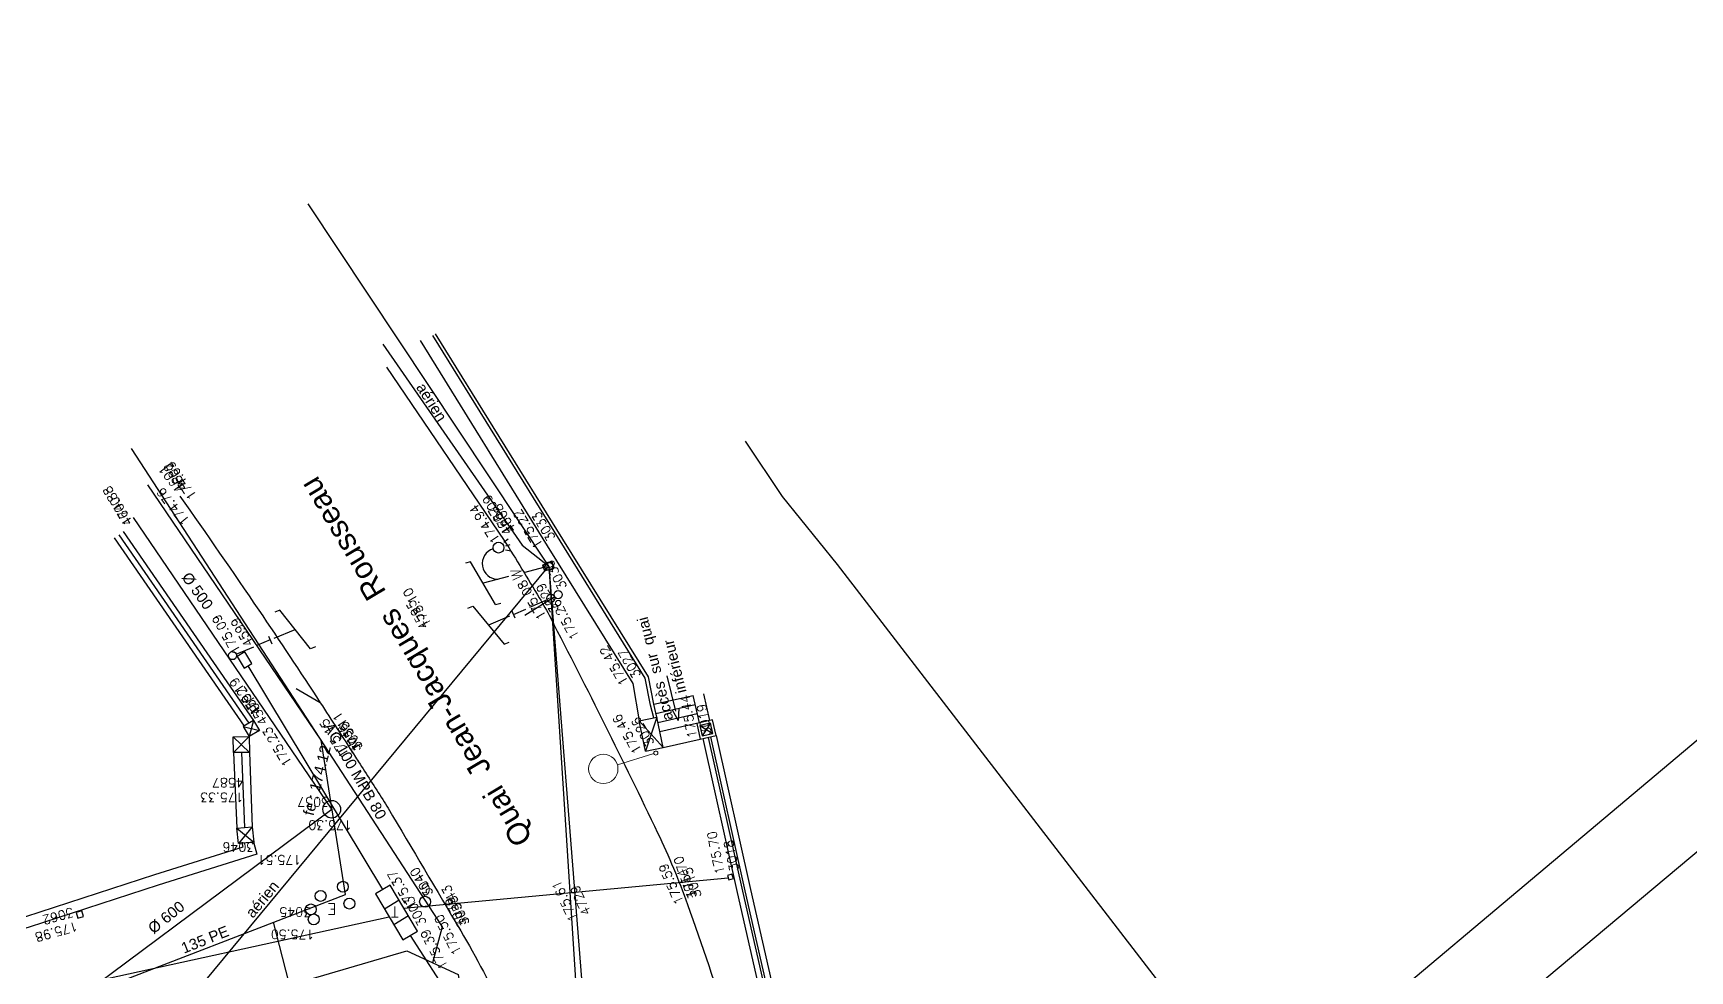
# Model space of a CAD drawing. Extents: x -594 to 29166, y -5797 to 14313.
# Drawn here: x 19229 to 25331, y 9851 to 13306 of the extents above; entities that cross this region are included whole.
import ezdxf
from ezdxf.enums import TextEntityAlignment as Align
from ezdxf.lldxf.tags import DXFTag

# ---------------------------------------------------------------- set-up
doc = ezdxf.new("R2010")
doc.units = 0
doc.layers.get('0').update_dxf_attribs({"color": 252})
for name, color, linetype in [('AEP_SSL', 252, 'Continuous'), ('CAB_SSL', 252, 'Continuous'), ('DWG_280-140115-P - Général', 252, 'Continuous'), ('EDF_SSL', 252, 'Texte-Electricite'), ('Fond topo - AFF', 252, 'Continuous'), ('Fond topo - BAT_ANN', 252, 'Continuous'), ('Fond topo - BAT_TXT', 252, 'Continuous'), ('Fond topo - CLO_LEG', 252, 'Continuous'), ('Fond topo - CLO_MUR', 252, 'Continuous'), ('Fond topo - EAU', 252, 'Continuous'), ('Fond topo - EAU_TXT', 252, 'Continuous'), ('Fond topo - EDF', 252, 'Continuous'), ('Fond topo - GAZ', 252, 'Continuous'), ('Fond topo - GAZ_TXT', 252, 'Continuous'), ('Fond topo - PTT', 252, 'Continuous'), ('Fond topo - PTT_TXT', 252, 'Continuous'), ('Fond topo - SOL', 252, 'Continuous'), ('Fond topo - VOI_NOM', 252, 'Continuous'), ('Fond topo - Z_500', 252, 'Continuous'), ('GAZ_SSL', 252, 'Texte-GAZ'), ('prlm-VRD', 252, 'Continuous'), ('SA - AEP-réso', 252, 'Continuous'), ('TELECOM_SSL', 252, 'Texte-Telecom'), ('UNITAIRE SSL', 252, 'UNITAIRE')]:
    doc.layers.add(name, color=color, linetype=linetype)
for name, color, linetype, plot in [('Fond topo - N', 252, 'Continuous', False), ('Fond topo - NCACHE', 252, 'Continuous', False), ('Fond topo - ZCACHE', 252, 'Continuous', False)]:
    doc.layers.add(name, color=color, linetype=linetype, plot=plot)
for name, color, linetype, lineweight in [('Fond topo - P', 252, 'Continuous', 50), ('Fond topo - SIG', 252, 'Continuous', 20), ('Fond topo - VOI', 252, 'Continuous', 25)]:
    doc.layers.add(name, color=color, linetype=linetype, lineweight=lineweight)
doc.styles.add('2000_ARIAL', font='arial.ttf', dxfattribs={"height": 0.4})
doc.styles.add('Lignes', font='arial.ttf', dxfattribs={"height": 0.35})
doc.styles.add('LignesA', font='arial.ttf', dxfattribs={"height": 0.35})
doc.styles.add('SIMPLEX', font='simplex_.ttf', dxfattribs={"height": 1.25})
doc.styles.add('TP-C_Autocad_Standard', font='simplex_.ttf', dxfattribs={"height": 1})
doc.styles.add('Tronçons', font='arial.ttf', dxfattribs={"height": 0.25})
tags = doc.linetypes.add('L16', pattern=[0.375, 0.3, -0.075]).pattern_tags.tags
tags[6:7] = [DXFTag(74, 4), DXFTag(75, 0), DXFTag(340, '0'), DXFTag(46, 0.0), DXFTag(50, 0.0), DXFTag(44, 0.0), DXFTag(45, 0.0)]
tags[4:5] = [DXFTag(74, 4), DXFTag(75, 0), DXFTag(340, '0'), DXFTag(46, 0.0), DXFTag(50, 0.0), DXFTag(44, 0.0), DXFTag(45, 0.0)]
tags = doc.linetypes.add('Texte-BT', pattern='A,5,-0.25,["BT",Lignes,S=1,R=0,X=0,Y=-0.18],-1.25', length=6.5).pattern_tags.tags
tags[15:16] = [DXFTag(74, 4), DXFTag(75, 0), DXFTag(340, '0'), DXFTag(46, 0.0), DXFTag(50, 0.0), DXFTag(44, 0.0), DXFTag(45, 0.0)]
tags[4:5] = [DXFTag(74, 4), DXFTag(75, 0), DXFTag(340, '0'), DXFTag(46, 0.0), DXFTag(50, 0.0), DXFTag(44, 0.0), DXFTag(45, 0.0)]
tags = doc.linetypes.add('Texte-Electricite', pattern='A,5,-0.25,["ELEC",Lignes,S=1,R=0,X=0,Y=-0.18],-1.25', length=6.5).pattern_tags.tags
tags[15:16] = [DXFTag(74, 4), DXFTag(75, 0), DXFTag(340, '0'), DXFTag(46, 0.0), DXFTag(50, 0.0), DXFTag(44, 0.0), DXFTag(45, 0.0)]
tags[4:5] = [DXFTag(74, 4), DXFTag(75, 0), DXFTag(340, '0'), DXFTag(46, 0.0), DXFTag(50, 0.0), DXFTag(44, 0.0), DXFTag(45, 0.0)]
tags = doc.linetypes.add('Texte-GAZ', pattern='A,5,-0.25,["GAZ",Lignes,S=1,R=0,X=0,Y=-0.18],-1.25', length=6.5).pattern_tags.tags
tags[15:16] = [DXFTag(74, 4), DXFTag(75, 0), DXFTag(340, '0'), DXFTag(46, 0.0), DXFTag(50, 0.0), DXFTag(44, 0.0), DXFTag(45, 0.0)]
tags[4:5] = [DXFTag(74, 4), DXFTag(75, 0), DXFTag(340, '0'), DXFTag(46, 0.0), DXFTag(50, 0.0), DXFTag(44, 0.0), DXFTag(45, 0.0)]
tags = doc.linetypes.add('Texte-Telecom', pattern='A,5,-0.25,["TEL",Lignes,S=1,R=0,X=0,Y=-0.18],-1.25', length=6.5).pattern_tags.tags
tags[15:16] = [DXFTag(74, 4), DXFTag(75, 0), DXFTag(340, '0'), DXFTag(46, 0.0), DXFTag(50, 0.0), DXFTag(44, 0.0), DXFTag(45, 0.0)]
tags[4:5] = [DXFTag(74, 4), DXFTag(75, 0), DXFTag(340, '0'), DXFTag(46, 0.0), DXFTag(50, 0.0), DXFTag(44, 0.0), DXFTag(45, 0.0)]
tags = doc.linetypes.add('Texte-TelecomA', pattern='A,5,-0.25,["TEL",LignesA,S=1,R=0,X=0,Y=-0.18],-1.25', length=6.5).pattern_tags.tags
tags[15:16] = [DXFTag(74, 4), DXFTag(75, 0), DXFTag(340, '0'), DXFTag(46, 0.0), DXFTag(50, 0.0), DXFTag(44, 0.0), DXFTag(45, 0.0)]
tags[4:5] = [DXFTag(74, 4), DXFTag(75, 0), DXFTag(340, '0'), DXFTag(46, 0.0), DXFTag(50, 0.0), DXFTag(44, 0.0), DXFTag(45, 0.0)]
tags = doc.linetypes.add('UNITAIRE', pattern='A,0.25,-0.2,0,-0.2,0.25,-0.3,["UNI",TP-C_Autocad_Standard,S=0.15,R=0,X=-0.1,Y=-0.05],-0.45', length=1.65).pattern_tags.tags
tags[23:24] = [DXFTag(74, 4), DXFTag(75, 0), DXFTag(340, '0'), DXFTag(46, 0.0), DXFTag(50, 0.0), DXFTag(44, 0.0), DXFTag(45, 0.0)]
tags[12:13] = [DXFTag(74, 4), DXFTag(75, 0), DXFTag(340, '0'), DXFTag(46, 0.0), DXFTag(50, 0.0), DXFTag(44, 0.0), DXFTag(45, 0.0)]
tags[10:11] = [DXFTag(74, 4), DXFTag(75, 0), DXFTag(340, '0'), DXFTag(46, 0.0), DXFTag(50, 0.0), DXFTag(44, 0.0), DXFTag(45, 0.0)]
tags[8:9] = [DXFTag(74, 4), DXFTag(75, 0), DXFTag(340, '0'), DXFTag(46, 0.0), DXFTag(50, 0.0), DXFTag(44, 0.0), DXFTag(45, 0.0)]
tags[6:7] = [DXFTag(74, 4), DXFTag(75, 0), DXFTag(340, '0'), DXFTag(46, 0.0), DXFTag(50, 0.0), DXFTag(44, 0.0), DXFTag(45, 0.0)]
tags[4:5] = [DXFTag(74, 4), DXFTag(75, 0), DXFTag(340, '0'), DXFTag(46, 0.0), DXFTag(50, 0.0), DXFTag(44, 0.0), DXFTag(45, 0.0)]

# ---------------------------------------------------------------- blocks, each defined once
blk = doc.blocks.new('A 90.AFF03')
at = {"ltscale": 2, "flags": 128}
blk.add_lwpolyline([(-0.5, -0.5), (0.5, -0.5), (0.5, 0.5), (-0.5, 0.5)], close=True, dxfattribs=at)
blk = doc.blocks.new('A 90.AFF05')
at = {"ltscale": 2}
for radius in [0.5, 0.01]:
    blk.add_circle((0, 0), radius, dxfattribs=at)
blk = doc.blocks.new('A 90.ESC01')
at = {"ltscale": 2}
for p, q in [((1.338104, 0), (0, 0)), ((1.257547, 0.126415), (1.7, 0)), ((1.257547, -0.126415), (1.7, 0))]:
    blk.add_line(p, q, dxfattribs=at)
blk = doc.blocks.new('A 90.EAU03')
at = {"ltscale": 2}
blk.add_circle((0, 0), 0.2, dxfattribs=at)
blk = doc.blocks.new('A 90.EAU99')
at = {"style": 'SIMPLEX'}
blk.add_text('E', height=0.4, dxfattribs=at).set_placement((0, 0), align=Align.MIDDLE_CENTER)
blk = doc.blocks.new('A 90.EDF11')
at = {"ltscale": 2}
for p, q in [((-0.5, 0.5), (-0.426635, 0.255449)), ((0.426635, 0.255449), (0.5, 0.5))]:
    blk.add_line(p, q, dxfattribs=at)
at = {"ltscale": 2, "flags": 128}
blk.add_lwpolyline([(-0.5, -0.5), (0.5, -0.5), (0.5, 0.5), (-0.5, 0.5)], close=True, dxfattribs=at)
for points in [[(-0.426635, -0.255449), (-0.5, -0.5)], [(0.5, -0.5), (0.426635, -0.255449)]]:
    blk.add_lwpolyline(points, dxfattribs=at)
blk = doc.blocks.new('A 90.EDF02')
at = {"ltscale": 2}
for p, q in [((-0.875, 2.25), (0.875, 2.75)), ((0, 1.535431), (0, 2.5)), ((0.875, 2.75), (0.875, 2.95)), ((-0.875, 2.25), (-0.875, 2.05)), ((0.978086, 1.392164), (0.895804, 1.204402)), ((1.125, 1.349688), (1.125, 1.178214)), ((1.271914, 1.392164), (1.354196, 1.204402)), ((0, 0.15), (0, 0.958637))]:
    blk.add_line(p, q, dxfattribs=at)
for centre, radius in [((1.125, 1.625), 0.2), ((0, 0), 0.15)]:
    blk.add_circle(centre, radius, dxfattribs=at)
blk.add_arc((0.557686, 1.79611), 0.574625, 2.87097703, 166.053522, dxfattribs=at)
at = {"style": 'SIMPLEX'}
blk.add_text('W', height=0.4, dxfattribs=at).set_placement((0, 1.217323), align=Align.MIDDLE_CENTER)
blk = doc.blocks.new('A 90.GAZ01')
at = {"ltscale": 2}
blk.add_circle((0, 0), 0.2, dxfattribs=at)
blk = doc.blocks.new('A 90.GAZ99')
at = {"style": 'SIMPLEX'}
blk.add_text('G', height=0.4, dxfattribs=at).set_placement((0, 0), align=Align.MIDDLE_CENTER)
blk = doc.blocks.new('A 90.PTOPO')
at = {"layer": 'Fond topo - NCACHE', "style": 'SIMPLEX'}
blk.add_attdef('MAT', text='', height=0.34, dxfattribs=at).set_placement((0.1, -0.1), align=Align.TOP_LEFT)
at = {"layer": 'Fond topo - ZCACHE', "style": 'SIMPLEX'}
blk.add_attdef('ALT', (0.1, 0.1), '', height=0.34, dxfattribs=at)
blk = doc.blocks.new('A 90.PTT01')
at = {"ltscale": 2}
for p, q in [((0, 1.65831), (0, 2.5)), ((0, 0.15), (0, 0.853597))]:
    blk.add_line(p, q, dxfattribs=at)
at = {"ltscale": 2, "flags": 128}
blk.add_lwpolyline([(0.875, 2.95), (0.875, 2.75), (-0.875, 2.25), (-0.875, 2.05)], dxfattribs=at)
at = {"ltscale": 2}
blk.add_circle((0, 0), 0.15, dxfattribs=at)
at = {"style": 'SIMPLEX'}
blk.add_text('T', height=0.5, dxfattribs=at).set_placement((0.00122, 1.249833), align=Align.MIDDLE_CENTER)
blk = doc.blocks.new('A 90.PTT04')
at = {"ltscale": 2, "flags": 128}
blk.add_lwpolyline([(-0.5, -0.5), (0.5, -0.5), (0.5, 0.5), (-0.5, 0.5)], close=True, dxfattribs=at)
blk = doc.blocks.new('A 90.PTT06')
at = {"ltscale": 2}
for p, q in [((-0.17, -0.5), (-0.17, 0.5)), ((0.17, -0.5), (0.17, 0.5))]:
    blk.add_line(p, q, dxfattribs=at)
at = {"ltscale": 2, "flags": 128}
blk.add_lwpolyline([(-0.5, -0.5), (0.5, -0.5), (0.5, 0.5), (-0.5, 0.5)], close=True, dxfattribs=at)
blk = doc.blocks.new('A 90.PTT13')
at = {"ltscale": 2, "flags": 128}
blk.add_lwpolyline([(0, 0.15), (0, 1.45)], dxfattribs=at)
at = {"ltscale": 2}
blk.add_circle((0, 0), 0.15, dxfattribs=at)
blk = doc.blocks.new('A 90.PTT99')
at = {"style": 'SIMPLEX'}
blk.add_text('T', height=0.4, dxfattribs=at).set_placement((0, 0), align=Align.MIDDLE_CENTER)
blk = doc.blocks.new('A 90.MOB02')
at = {"ltscale": 2}
blk.add_line((0, 0.075), (0, 1.48), dxfattribs=at)
for centre, radius in [((0, 2.02), 0.54), ((0, 0), 0.075)]:
    blk.add_circle(centre, radius, dxfattribs=at)
blk = doc.blocks.new('A$C380262B1')
at = {"layer": 'AEP_SSL', "ltscale": 100, "elevation": 0, "flags": 128}
blk.add_lwpolyline([(-4657.5, 2524.1), (-4321.2, 2506.5), (2406.9, 2512.5), (5039.5, 2523.5), (5735.8, 4713.1), (6159.1, 4860), (8218.2, 5503.9), (11299.4, 6487.7), (12284.4, 6868.6), (12195.4, 7437.5), (11556.7, 8377.6)], dxfattribs=at)
at = {"layer": 'CAB_SSL', "elevation": 0, "flags": 128}
for points in [[(7487.6, 4987.5), (9512.6, 5679.9), (11515, 6245.3), (13033.6, 8077.8), (12147.4, 9412.9)], [(13033.6, 8077.8), (13252.2, 4684.6), (14043.5, 1395.2), (14137.7, -871.9), (14352.7, -1472.6), (14105.9, -4443.6)]]:
    blk.add_lwpolyline(points, dxfattribs=at)
at = {"layer": 'DWG_280-140115-P - Général', "ltscale": 127}
blk.add_line((14382, 4612.8), (20859.1, 10042.1), dxfattribs=at)
at = {"layer": 'DWG_280-140115-P - Général', "ltscale": 127, "elevation": 0, "flags": 128}
for points in [[(18332, 8336.4), (15722.7, 6140.2), (15137.5, 5648), (15047.6, 5692.9), (14146.2, 4915.4), (14230.3, 4543.1), (14469.4, 3478.4), (15241.2, 4109.4), (15115.5, 4263.1), (15751.7, 4799), (15715.6, 4844.8), (18940.6, 7553.9)], [(13756.4, 8539.4), (13892.9, 8335.6), (14096, 8084.9), (15423.3, 6360.1), (15491.8, 6430.3)]]:
    blk.add_lwpolyline(points, dxfattribs=at)
at = {"layer": 'EDF_SSL', "linetype": 'Texte-BT', "elevation": 0, "flags": 128}
blk.add_lwpolyline([(12422.6, 8895.8), (12934.8, 8155.2), (13033.6, 8077.8), (13295.5, 4773.2), (13252.2, 4684.6), (13348.6, 4619.3), (14058.4, 1470), (14043.5, 1395.2)], dxfattribs=at)
at = {"layer": 'Fond topo - BAT_ANN', "ltscale": 2, "flags": 128}
for points in [[(13420.2, 7569.3), (13565.3, 7602.2)], [(13427.7, 7536.1), (13572.8, 7569)], [(13435.3, 7502.9), (13580.3, 7535.9)], [(13442.8, 7469.8), (13577.9, 7500.4)]]:
    blk.add_lwpolyline(points, dxfattribs=at)
at = {"layer": 'Fond topo - CLO_LEG', "ltscale": 2, "flags": 128}
blk.add_lwpolyline([(13620.1, 7447.5), (13746.6, 6880.6), (13939.8, 6033.3), (14152.3, 5071.8), (14162.1, 5074), (13949.6, 6035.5), (13756.4, 6882.8), (13629.8, 7449.7)], dxfattribs=at)
at = {"layer": 'Fond topo - CLO_MUR', "ltscale": 2, "flags": 128}
for points in [[(12559.3, 8909.8), (13027.7, 8152.9), (13342.9, 7645.5)], [(13420, 7519.7), (13408.5, 7566.7), (13388.9, 7665.5), (13074.8, 8171.1), (12606.4, 8927.9)], [(13431.8, 7522.1), (13420.2, 7569.3), (13400.2, 7670), (13085, 8177.4), (12616.6, 8934.3)], [(11433, 8182.8), (11911.3, 7489.3)], [(11465.9, 8205.5), (11945.7, 7509.9)], [(13342.9, 7645.5), (13366.1, 7508.8)], [(13588.2, 7501.2), (13565.3, 7602.2)], [(13626.2, 7509.9), (13604.1, 7607.4)], [(11945.7, 7509.9), (11907.6, 7487.1), (11929.9, 7450.7)], [(11945.7, 7509.9), (11967.9, 7473.5), (11929.9, 7450.7)], [(11945.7, 7509.9), (11929.9, 7450.7)], [(13389.5, 7397.3), (13366.1, 7508.8), (13431.8, 7522.1)], [(13366.1, 7508.8), (13455.2, 7410.6)], [(13389.5, 7397.3), (13455.2, 7410.6), (13431.8, 7522.1)], [(13431.8, 7522.1), (13389.5, 7397.3)], [(11871.5, 7450.1), (11930.5, 7392.3)], [(11872.1, 7391.7), (11929.9, 7450.7)], [(11907.6, 7487.1), (11967.9, 7473.5)], [(11929.9, 7450.7), (11930.5, 7392.3)], [(13590.2, 7491.4), (13637.4, 7461.7)], [(13628.6, 7500.1), (13598.9, 7453)], [(13649.3, 7454.1), (13775.8, 6887.6), (13968.8, 6041.1), (14181.6, 5078.3)], [(11901.3, 7392), (11912.2, 7115.8)], [(13600.6, 7443.1), (13727.1, 6876.2), (13920.3, 6028.8), (14126, 5098.4)], [(11884, 7113.2), (11946.6, 7061.6)], [(11940.5, 7118.3), (11890.1, 7056.5)], [(11946.6, 7061.6), (11946.7, 7058.1), (11958.4, 7016.7), (11595.1, 6903.2), (11119.6, 6748.4), (10691.6, 6616.6), (10021.1, 6403.9), (9619, 6277.4), (8329, 5863.4), (7830.1, 5704.9), (7195.8, 5500.6), (6760.8, 5361.9), (6003.2, 5117.7), (5798.9, 5045.3), (5763.7, 5043.9), (5344.8, 4911.2), (5135.5, 4838), (4748.1, 4683.8), (4567.1, 4588.1), (4376.8, 4474.1), (3867, 4113.2)], [(5756.6, 5084.6), (5756.6, 5084.6), (5791.1, 5086), (5990, 5156.5), (6748.3, 5400.9), (7183.3, 5539.6), (7817.6, 5744), (8316.5, 5902.4), (9606.6, 6316.5), (10008.8, 6443), (10679.3, 6655.8), (11107.6, 6787.6), (11582.6, 6942.3), (11908.1, 7043.9), (11904.2, 7057.8)]]:
    blk.add_lwpolyline(points, dxfattribs=at)
at = {"layer": 'Fond topo - CLO_MUR', "linetype": 'L16', "ltscale": 2, "flags": 128}
blk.add_lwpolyline([(11449.5, 8194.2), (11928.5, 7499.6)], dxfattribs=at)
at = {"layer": 'Fond topo - CLO_MUR', "ltscale": 2, "flags": 128}
for points in [[(13591.4, 7441), (13649.3, 7454.1), (13636.2, 7512.1), (13578.2, 7499)], [(11930.5, 7392.3), (11872.1, 7391.7), (11871.5, 7450.1), (11929.9, 7450.7)], [(13598.9, 7453), (13637.4, 7461.7), (13628.6, 7500.1), (13590.2, 7491.4)], [(11940.5, 7118.3), (11946.6, 7061.6), (11890.1, 7056.5), (11884, 7113.2)]]:
    blk.add_lwpolyline(points, close=True, dxfattribs=at)
at = {"layer": 'Fond topo - SOL', "linetype": 'L16', "ltscale": 2, "flags": 128}
for points in [[(11872.1, 7391.7), (11884, 7113.2)], [(11930.5, 7392.3), (11940.5, 7118.3)], [(13455.2, 7410.6), (13591.4, 7441)]]:
    blk.add_lwpolyline(points, dxfattribs=at)
at = {"layer": 'Fond topo - VOI', "ltscale": 2, "flags": 128}
for points in [[(12435.6, 8811.5), (12869.5, 8173.1, -0.005078), (12998.5, 7961.9, -0.01499), (13039.3, 7888.6, -0.008053), (13434.4, 7095.5, -0.025021), (13544.5, 6832.2, -0.013152), (13694.1, 6380.2, -0.016223), (13793.7, 6007.2, -0.000244), (13814.2, 5919, -0.000024), (14023, 5016.9, -0.000461), (14130.7, 4549.4, -0.000271), (14312.5, 3755.6), (14601.3, 2377), (14756.3, 1650.3), (14780.6, 1519.8, -0.019121), (14867.7, 855.8, -0.019121), (14903.8, 187.1, -0.006135), (14904.5, -27.8, -0.006135), (14900, -242.7), (14876.6, -882.6), (14788.4, -2417.7), (14696.7, -3953.2), (14690.8, -4053.1)], [(11674.7, 8336.4, -0.004074), (11965.4, 7915.9, -0.005092), (12191.7, 7575.2, -0.000009), (12316.7, 7382.8, -0.000785), (12318.2, 7380.6, -0.001041), (12333, 7357.4, -0.000174), (12421.7, 7218.7, -0.007979), (12441.5, 7186.4, -0.000576), (12708.9, 6735.4, -0.028157), (12867.3, 6429.5, -0.017636), (13074.3, 5920.2, -0.000541), (13097.8, 5835.1, -0.006013), (13099.8, 5827.4, -0.000051), (13127.5, 5716.6), (13337.3, 4875.1, -0.000198), (13389.4, 4665.7, -0.000086), (13509.1, 4183.7, -0.197699), (13481.7, 3998.6, -0.17756), (13332.1, 3915.4), (13245.5, 3897.2)]]:
    blk.add_lwpolyline(points, format="xyb", dxfattribs=at)
blk.add_lwpolyline([(12191.7, 7575.2), (12103.5, 7626.4)], dxfattribs=at)
at = {"layer": 'GAZ_SSL', "linetype": 'Texte-GAZ', "flags": 128}
blk.add_lwpolyline([(11494.8, 8511.8), (12640.2, 6749.2), (12605.5, 6617.4)], dxfattribs=at)
at = {"layer": 'GAZ_SSL', "linetype": 'Texte-GAZ', "ltscale": 100, "elevation": 0, "flags": 128}
blk.add_lwpolyline([(-5152.7, 2364.1), (2667.5, 2357.7), (4919.7, 2312), (4981.8, 2316.6), (5207, 2843.6), (5728.5, 4507.7), (6339.1, 4692.4), (6432.2, 4848.2), (10857.2, 6251), (11031.2, 6212.3), (11941.1, 6493.7), (12510.7, 6660.8), (12700.2, 6574), (12863.2, 5583.5), (13335, 3411.6), (13791.1, 3267.4), (13865.7, 2980.9), (14636, 3165.2), (15406, 3172.4)], dxfattribs=at)
at = {"layer": 'SA - AEP-réso', "ltscale": 0.75, "elevation": 0, "flags": 128}
blk.add_lwpolyline([(11298, 5677), (12010.6, 5896.1, 0.357292), (12166, 6198.3), (12020, 6766.3)], format="xyb", dxfattribs=at)
at = {"layer": 'TELECOM_SSL', "linetype": 'Texte-TelecomA', "elevation": 0, "flags": 128}
for points in [[(12422.1, 6887), (11925.6, 7711.3)], [(11221.8, 6518.3), (12445.4, 6786.3)], [(12522.8, 6717.9), (12983.3, 6002.6)]]:
    blk.add_lwpolyline(points, dxfattribs=at)
at = {"layer": 'TELECOM_SSL', "elevation": 0, "flags": 128}
blk.add_lwpolyline([(12499.5, 6818.6), (13694.4, 6930.4)], dxfattribs=at)
at = {"layer": 'UNITAIRE SSL', "ltscale": 200, "elevation": 0, "flags": 128}
blk.add_lwpolyline([(-5369.3, 4907.7), (-4092.3, 2915.1), (1383.2, 3181), (5037.6, 4148.6), (6149.2, 4707.5), (7015.1, 4951.4), (8140.3, 5317.6), (9024.1, 5587.2), (10085, 5928.5), (11017.8, 6277.3), (12233.9, 7183.3), (11504.2, 8257.1)], dxfattribs=at)
at = {"layer": 'Fond topo - AFF', "ltscale": 2, "zscale": 100}
for name, p, xscale, yscale, rotation in [('A 90.AFF05', (12233.9, 7182.7), 65, 65, 179.9607580165254), ('A 90.AFF03', (13702.6, 6933.1), 17.3257010245499, 17.3257010245499, 288.5738855143196), ('A 90.AFF03', (11306.1, 6794.8), 21.26387453896951, 21.26387453896951, 196.7774869514026)]:
    blk.add_blockref(name, p, dxfattribs=dict(at, xscale=xscale, yscale=yscale, rotation=rotation))
at = {"layer": 'Fond topo - BAT_ANN', "ltscale": 2, "xscale": 100, "yscale": 100, "zscale": 100, "rotation": 283.7175299686442}
blk.add_blockref('A 90.ESC01', (13469.8, 7674.4), dxfattribs=at)
at = {"layer": 'Fond topo - EAU', "ltscale": 2, "xscale": 100, "yscale": 100, "zscale": 100, "rotation": 281.8601992815302}
for p in [(12275.1, 6897.3), (12157.1, 6813.7), (12193, 6863.4), (12298.9, 6835.2), (12167.7, 6777)]:
    blk.add_blockref('A 90.EAU03', p, dxfattribs=at)
at = {"layer": 'Fond topo - EAU_TXT', "ltscale": 2, "xscale": 100, "yscale": 100, "zscale": 100, "rotation": 179.9607580165454}
blk.add_blockref('A 90.EAU99', (12234.9, 6815.2), dxfattribs=at)
at = {"layer": 'Fond topo - EDF', "ltscale": 2, "zscale": 100}
for name, p, xscale, yscale, rotation in [('A 90.EDF02', (13033.6, 8077.8), 100, 100, 104.2724541918519), ('A 90.EDF11', (13032.1, 8077.5), 37.67734877226351, 23, 18.28448572469752)]:
    blk.add_blockref(name, p, dxfattribs=dict(at, xscale=xscale, yscale=yscale, rotation=rotation))
at = {"layer": 'Fond topo - GAZ', "ltscale": 2, "xscale": 100, "yscale": 100, "zscale": 100, "rotation": 281.8601992815302}
blk.add_blockref('A 90.GAZ01', (12577.5, 6842), dxfattribs=at)
at = {"layer": 'Fond topo - GAZ_TXT', "ltscale": 2, "xscale": 100, "yscale": 100, "zscale": 100, "rotation": 179.9607580165454}
blk.add_blockref('A 90.GAZ99', (12580.3, 6887.6), dxfattribs=at)
at = {"layer": 'Fond topo - P', "ltscale": 2}
ref = blk.add_blockref('A 90.PTOPO', (11663.5, 8329.8), dxfattribs=dict(at, xscale=100, yscale=100, zscale=100, rotation=128.2827972090461))
ref.add_attrib('MAT', '4601', dxfattribs={"layer": 'Fond topo - N', "color": 0, "ltscale": 2, "height": 34, "rotation": 128.2828, "style": 'SIMPLEX'}).set_placement((11665.1, 8343.8), align=Align.TOP_LEFT)
ref.add_attrib('ALT', '174.76', (11712.1, 8245.8), dxfattribs={"layer": 'Fond topo - Z_500', "color": 0, "ltscale": 2, "height": 34, "rotation": 128.2828, "style": 'SIMPLEX'})
ref = blk.add_blockref('A 90.PTOPO', (11674.7, 8336.4), dxfattribs=dict(at, xscale=100, yscale=100, zscale=100, rotation=124.7112063856809))
ref.add_attrib('MAT', '4602', dxfattribs={"layer": 'Fond topo - N', "color": 0, "ltscale": 2, "height": 34, "rotation": 124.71121, "style": 'SIMPLEX'}).set_placement((11677.2, 8350.3), align=Align.TOP_LEFT)
ref.add_attrib('ALT', '174.69', (11739.1, 8337), dxfattribs={"layer": 'Fond topo - Z_500', "color": 0, "ltscale": 2, "height": 34, "rotation": 124.71121, "style": 'SIMPLEX'})
ref = blk.add_blockref('A 90.PTOPO', (11470.4, 8207.7), dxfattribs=dict(at, xscale=100, yscale=100, zscale=100, rotation=121.2024952928891))
ref.add_attrib('MAT', '4600', dxfattribs={"layer": 'Fond topo - N', "color": 0, "ltscale": 2, "height": 34, "rotation": 121.2025, "style": 'SIMPLEX'}).set_placement((11473.8, 8221.5), align=Align.TOP_LEFT)
ref.add_attrib('ALT', '174.88', (11500.3, 8241.1), dxfattribs={"layer": 'Fond topo - Z_500', "color": 0, "ltscale": 2, "height": 34, "rotation": 121.2025, "style": 'SIMPLEX'})
ref = blk.add_blockref('A 90.PTOPO', (12869.5, 8173.1), dxfattribs=dict(at, xscale=100, yscale=100, zscale=100, rotation=123.4216147026791))
ref.add_attrib('MAT', '4607', dxfattribs={"layer": 'Fond topo - N', "color": 0, "ltscale": 2, "height": 34, "rotation": 123.42161, "style": 'SIMPLEX'}).set_placement((12872.3, 8187), align=Align.TOP_LEFT)
ref.add_attrib('ALT', '174.94', (12855.6, 8176), dxfattribs={"layer": 'Fond topo - Z_500', "color": 0, "ltscale": 2, "height": 34, "rotation": 123.42161, "style": 'SIMPLEX'})
ref = blk.add_blockref('A 90.PTOPO', (12882.7, 8182), dxfattribs=dict(at, xscale=100, yscale=100, zscale=100, rotation=121.4788095922092))
ref.add_attrib('MAT', '4608', dxfattribs={"layer": 'Fond topo - N', "color": 0, "ltscale": 2, "height": 34, "rotation": 121.47881, "style": 'SIMPLEX'}).set_placement((12886, 8195.7), align=Align.TOP_LEFT)
ref.add_attrib('ALT', '175.09', (12898.8, 8209.1), dxfattribs={"layer": 'Fond topo - Z_500', "color": 0, "ltscale": 2, "height": 34, "rotation": 121.47881, "style": 'SIMPLEX'})
ref = blk.add_blockref('A 90.PTOPO', (13027.2, 8152.1), dxfattribs=dict(at, xscale=100, yscale=100, zscale=100, rotation=121.70221312242))
ref.add_attrib('MAT', '3033', dxfattribs={"layer": 'Fond topo - N', "color": 0, "ltscale": 2, "height": 34, "rotation": 121.70221, "style": 'SIMPLEX'}).set_placement((13030.5, 8165.9), align=Align.TOP_LEFT)
ref.add_attrib('ALT', '175.22', (13013.5, 8155.4), dxfattribs={"layer": 'Fond topo - Z_500', "color": 0, "ltscale": 2, "height": 34, "rotation": 121.70221, "style": 'SIMPLEX'})
ref = blk.add_blockref('A 90.PTOPO', (13067.9, 7973.4), dxfattribs=dict(at, xscale=100, yscale=100, zscale=100, rotation=118.498468235476))
ref.add_attrib('MAT', '3030', dxfattribs={"layer": 'Fond topo - N', "color": 0, "ltscale": 2, "height": 34, "rotation": 118.49847, "style": 'SIMPLEX'}).set_placement((13071.9, 7987), align=Align.TOP_LEFT)
ref.add_attrib('ALT', '175.26', (13147.2, 7819), dxfattribs={"layer": 'Fond topo - Z_500', "color": 0, "ltscale": 2, "height": 34, "rotation": 118.49847, "style": 'SIMPLEX'})
ref = blk.add_blockref('A 90.PTOPO', (12559.8, 7826.4), dxfattribs=dict(at, xscale=100, yscale=100, zscale=100, rotation=119.6431238111691))
ref.add_attrib('MAT', '4595', dxfattribs={"layer": 'Fond topo - N', "color": 0, "ltscale": 2, "height": 34, "rotation": 119.64312, "style": 'SIMPLEX'}).set_placement((12563.5, 7840.1), align=Align.TOP_LEFT)
ref.add_attrib('ALT', '175.10', (12603, 7863.6), dxfattribs={"layer": 'Fond topo - Z_500', "color": 0, "ltscale": 2, "height": 34, "rotation": 119.64312, "style": 'SIMPLEX'})
ref = blk.add_blockref('A 90.PTOPO', (13039.2, 7889), dxfattribs=dict(at, xscale=100, yscale=100, zscale=100, rotation=120.1466670638213))
ref.add_attrib('MAT', '3029', dxfattribs={"layer": 'Fond topo - N', "color": 0, "ltscale": 2, "height": 34, "rotation": 120.14667, "style": 'SIMPLEX'}).set_placement((13042.8, 7902.7), align=Align.TOP_LEFT)
ref.add_attrib('ALT', '175.08', (13025.5, 7892.7), dxfattribs={"layer": 'Fond topo - Z_500', "color": 0, "ltscale": 2, "height": 34, "rotation": 120.14667, "style": 'SIMPLEX'})
ref = blk.add_blockref('A 90.PTOPO', (11913.5, 7762.3), dxfattribs=dict(at, xscale=100, yscale=100, zscale=100, rotation=119.966624140288))
ref.add_attrib('MAT', '4599', dxfattribs={"layer": 'Fond topo - N', "color": 0, "ltscale": 2, "height": 34, "rotation": 119.96662, "style": 'SIMPLEX'}).set_placement((11917.2, 7776), align=Align.TOP_LEFT)
ref.add_attrib('ALT', '175.09', (11899.9, 7766), dxfattribs={"layer": 'Fond topo - Z_500', "color": 0, "ltscale": 2, "height": 34, "rotation": 119.96662, "style": 'SIMPLEX'})
ref = blk.add_blockref('A 90.PTOPO', (13341.5, 7646.9), dxfattribs=dict(at, xscale=100, yscale=100, zscale=100, rotation=119.9481812656093))
ref.add_attrib('MAT', '3027', dxfattribs={"layer": 'Fond topo - N', "color": 0, "ltscale": 2, "height": 34, "rotation": 119.94818, "style": 'SIMPLEX'}).set_placement((13345.1, 7660.5), align=Align.TOP_LEFT)
ref.add_attrib('ALT', '175.42', (13327.8, 7650.6), dxfattribs={"layer": 'Fond topo - Z_500', "color": 0, "ltscale": 2, "height": 34, "rotation": 119.94818, "style": 'SIMPLEX'})
ref = blk.add_blockref('A 90.PTOPO', (11945.7, 7509.9), dxfattribs=dict(at, xscale=100, yscale=100, zscale=100, rotation=125.2957474073946))
ref.add_attrib('MAT', '4592', dxfattribs={"layer": 'Fond topo - N', "color": 0, "ltscale": 2, "height": 34, "rotation": 125.29575, "style": 'SIMPLEX'}).set_placement((11948, 7523.9), align=Align.TOP_LEFT)
ref.add_attrib('ALT', '175.19', (11974.7, 7541.6), dxfattribs={"layer": 'Fond topo - Z_500', "color": 0, "ltscale": 2, "height": 34, "rotation": 125.29575, "style": 'SIMPLEX'})
ref = blk.add_blockref('A 90.PTOPO', (11967.9, 7473.5), dxfattribs=dict(at, xscale=100, yscale=100, zscale=100, rotation=121.1111823591276))
ref.add_attrib('MAT', '4591', dxfattribs={"layer": 'Fond topo - N', "color": 0, "ltscale": 2, "height": 34, "rotation": 121.11118, "style": 'SIMPLEX'}).set_placement((11971.3, 7487.3), align=Align.TOP_LEFT)
ref.add_attrib('ALT', '175.23', (12089.2, 7353), dxfattribs={"layer": 'Fond topo - Z_500', "color": 0, "ltscale": 2, "height": 34, "rotation": 121.11118, "style": 'SIMPLEX'})
ref = blk.add_blockref('A 90.PTOPO', (13591.4, 7441), dxfattribs=dict(at, xscale=100, yscale=100, zscale=100, rotation=100.9096143058613))
ref.add_attrib('MAT', '3019', dxfattribs={"layer": 'Fond topo - N', "color": 0, "ltscale": 2, "height": 34, "rotation": 100.90961, "style": 'SIMPLEX'}).set_placement((13599.3, 7452.7), align=Align.TOP_LEFT)
ref.add_attrib('ALT', '175.44', (13579.7, 7448.9), dxfattribs={"layer": 'Fond topo - Z_500', "color": 0, "ltscale": 2, "height": 34, "rotation": 100.90961, "style": 'SIMPLEX'})
ref = blk.add_blockref('A 90.PTOPO', (12311.2, 7371.2), dxfattribs=dict(at, xscale=99.99999999999999, yscale=99.99999999999999, zscale=99.99999999999999, rotation=121.6498113520287))
ref.add_attrib('MAT', '3036', dxfattribs={"layer": 'Fond topo - N', "color": 0, "ltscale": 2, "height": 34, "rotation": 121.64981, "style": 'SIMPLEX'}).set_placement((12314.5, 7385), align=Align.TOP_LEFT)
ref.add_attrib('ALT', '175.15', (12299.7, 7384.6), dxfattribs={"layer": 'Fond topo - Z_500', "color": 0, "ltscale": 2, "height": 34, "rotation": 121.64981, "style": 'SIMPLEX'})
ref = blk.add_blockref('A 90.PTOPO', (12318.2, 7380.6), dxfattribs=dict(at, xscale=100, yscale=100, zscale=100, rotation=122.5283019799743))
ref.add_attrib('MAT', '3035', dxfattribs={"layer": 'Fond topo - N', "color": 0, "ltscale": 2, "height": 34, "rotation": 122.5283, "style": 'SIMPLEX'}).set_placement((12321.2, 7394.4), align=Align.TOP_LEFT)
ref.add_attrib('ALT', '175.11', (12349.3, 7410.5), dxfattribs={"layer": 'Fond topo - Z_500', "color": 0, "ltscale": 2, "height": 34, "rotation": 122.5283, "style": 'SIMPLEX'})
ref = blk.add_blockref('A 90.PTOPO', (13390.7, 7395.7), dxfattribs=dict(at, xscale=100, yscale=100, zscale=100, rotation=120.620378324792))
ref.add_attrib('MAT', '3026', dxfattribs={"layer": 'Fond topo - N', "color": 0, "ltscale": 2, "height": 34, "rotation": 120.62038, "style": 'SIMPLEX'}).set_placement((13394.2, 7409.4), align=Align.TOP_LEFT)
ref.add_attrib('ALT', '175.46', (13377, 7399.3), dxfattribs={"layer": 'Fond topo - Z_500', "color": 0, "ltscale": 2, "height": 34, "rotation": 120.62038, "style": 'SIMPLEX'})
ref = blk.add_blockref('A 90.PTOPO', (11919.6, 7253.6), dxfattribs=dict(at, xscale=100, yscale=100, zscale=100, rotation=179.9607580165254))
ref.add_attrib('MAT', '4587', dxfattribs={"layer": 'Fond topo - N', "color": 0, "ltscale": 2, "height": 34, "rotation": 179.96076, "style": 'SIMPLEX'}).set_placement((11909.7, 7263.6), align=Align.TOP_LEFT)
ref.add_attrib('ALT', '175.33', (11909.6, 7243.6), dxfattribs={"layer": 'Fond topo - Z_500', "color": 0, "ltscale": 2, "height": 34, "rotation": 179.96076, "style": 'SIMPLEX'})
ref = blk.add_blockref('A 90.PTOPO', (12233.9, 7182.7), dxfattribs=dict(at, xscale=100, yscale=100, zscale=100, rotation=179.9607580165254))
ref.add_attrib('MAT', '3037', dxfattribs={"layer": 'Fond topo - N', "color": 0, "ltscale": 2, "height": 34, "rotation": 179.96076, "style": 'SIMPLEX'}).set_placement((12223.9, 7192.7), align=Align.TOP_LEFT)
ref.add_attrib('ALT', '175.30', (12308.2, 7141.2), dxfattribs={"layer": 'Fond topo - Z_500', "color": 0, "ltscale": 2, "height": 34, "rotation": 179.96076, "style": 'SIMPLEX'})
ref = blk.add_blockref('A 90.PTOPO', (13692.8, 6939.5), dxfattribs=dict(at, xscale=100, yscale=100, zscale=100, rotation=101.4715398338091))
ref.add_attrib('MAT', '3018', dxfattribs={"layer": 'Fond topo - N', "color": 0, "ltscale": 2, "height": 34, "rotation": 101.47154, "style": 'SIMPLEX'}).set_placement((13700.6, 6951.3), align=Align.TOP_LEFT)
ref.add_attrib('ALT', '175.70', (13681, 6947.3), dxfattribs={"layer": 'Fond topo - Z_500', "color": 0, "ltscale": 2, "height": 34, "rotation": 101.47154, "style": 'SIMPLEX'})
ref = blk.add_blockref('A 90.PTOPO', (11958.4, 7016.7), dxfattribs=dict(at, xscale=100, yscale=100, zscale=100, rotation=179.9607580165254))
ref.add_attrib('MAT', '3046', dxfattribs={"layer": 'Fond topo - N', "color": 0, "ltscale": 2, "height": 34, "rotation": 179.96076, "style": 'SIMPLEX'}).set_placement((11948.4, 7026.7), align=Align.TOP_LEFT)
ref.add_attrib('ALT', '175.51', (12121.3, 7013.1), dxfattribs={"layer": 'Fond topo - Z_500', "color": 0, "ltscale": 2, "height": 34, "rotation": 179.96076, "style": 'SIMPLEX'})
ref = blk.add_blockref('A 90.PTOPO', (12577.5, 6842), dxfattribs=dict(at, xscale=100, yscale=100, zscale=100, rotation=121.5575574498607))
ref.add_attrib('MAT', '3040', dxfattribs={"layer": 'Fond topo - N', "color": 0, "ltscale": 2, "height": 34, "rotation": 121.55756, "style": 'SIMPLEX'}).set_placement((12580.7, 6855.7), align=Align.TOP_LEFT)
ref.add_attrib('ALT', '175.37', (12549.6, 6825.7), dxfattribs={"layer": 'Fond topo - Z_500', "color": 0, "ltscale": 2, "height": 34, "rotation": 121.55756, "style": 'SIMPLEX'})
ref = blk.add_blockref('A 90.PTOPO', (13544.4, 6835), dxfattribs=dict(at, xscale=99.99999999999997, yscale=99.99999999999997, zscale=99.99999999999997, rotation=113.4233608057721))
ref.add_attrib('MAT', '3014', dxfattribs={"layer": 'Fond topo - N', "color": 0, "ltscale": 2, "height": 34, "rotation": 113.42336, "style": 'SIMPLEX'}).set_placement((13549.6, 6848.1), align=Align.TOP_LEFT)
ref.add_attrib('ALT', '175.59', (13531.3, 6840.2), dxfattribs={"layer": 'Fond topo - Z_500', "color": 0, "ltscale": 2, "height": 34, "rotation": 113.42336, "style": 'SIMPLEX'})
ref = blk.add_blockref('A 90.PTOPO', (13558.8, 6839), dxfattribs=dict(at, xscale=100, yscale=100, zscale=100, rotation=109.6238113672988))
ref.add_attrib('MAT', '3015', dxfattribs={"layer": 'Fond topo - N', "color": 0, "ltscale": 2, "height": 34, "rotation": 109.62381, "style": 'SIMPLEX'}).set_placement((13564.8, 6851.8), align=Align.TOP_LEFT)
ref.add_attrib('ALT', '175.70', (13578.2, 6863.1), dxfattribs={"layer": 'Fond topo - Z_500', "color": 0, "ltscale": 2, "height": 34, "rotation": 109.62381, "style": 'SIMPLEX'})
ref = blk.add_blockref('A 90.PTOPO', (12708.9, 6735.4), dxfattribs=dict(at, xscale=100, yscale=100, zscale=100, rotation=117.9042945316244))
ref.add_attrib('MAT', '3038', dxfattribs={"layer": 'Fond topo - N', "color": 0, "ltscale": 2, "height": 34, "rotation": 117.90429, "style": 'SIMPLEX'}).set_placement((12713, 6748.9), align=Align.TOP_LEFT)
ref.add_attrib('ALT', '175.43', (12742.3, 6766), dxfattribs={"layer": 'Fond topo - Z_500', "color": 0, "ltscale": 2, "height": 34, "rotation": 117.90429, "style": 'SIMPLEX'})
ref = blk.add_blockref('A 90.PTOPO', (13153.9, 6773.4), dxfattribs=dict(at, xscale=99.99999999999999, yscale=99.99999999999999, zscale=99.99999999999999, rotation=114.5691023617846))
ref.add_attrib('MAT', '4729', dxfattribs={"layer": 'Fond topo - N', "color": 0, "ltscale": 2, "height": 34, "rotation": 114.5691, "style": 'SIMPLEX'}).set_placement((13158.9, 6786.7), align=Align.TOP_LEFT)
ref.add_attrib('ALT', '175.61', (13140.7, 6778.4), dxfattribs={"layer": 'Fond topo - Z_500', "color": 0, "ltscale": 2, "height": 34, "rotation": 114.5691, "style": 'SIMPLEX'})
ref = blk.add_blockref('A 90.PTOPO', (12549.9, 6734), dxfattribs=dict(at, xscale=100, yscale=100, zscale=100, rotation=117.7310349522881))
ref.add_attrib('MAT', '3003', dxfattribs={"layer": 'Fond topo - N', "color": 0, "ltscale": 2, "height": 34, "rotation": 117.73103, "style": 'SIMPLEX'}).set_placement((12554.1, 6747.5), align=Align.TOP_LEFT)
ref.add_attrib('ALT', '175.39', (12663.1, 6603.2), dxfattribs={"layer": 'Fond topo - Z_500', "color": 0, "ltscale": 2, "height": 34, "rotation": 117.73103, "style": 'SIMPLEX'})
ref = blk.add_blockref('A 90.PTOPO', (12696.4, 6731.2), dxfattribs=dict(at, xscale=100, yscale=100, zscale=100, rotation=116.9132687604913))
ref.add_attrib('MAT', '3039', dxfattribs={"layer": 'Fond topo - N', "color": 0, "ltscale": 2, "height": 34, "rotation": 116.91327, "style": 'SIMPLEX'}).set_placement((12700.8, 6744.7), align=Align.TOP_LEFT)
ref.add_attrib('ALT', '175.50', (12712.5, 6656.4), dxfattribs={"layer": 'Fond topo - Z_500', "color": 0, "ltscale": 2, "height": 34, "rotation": 116.91327, "style": 'SIMPLEX'})
ref = blk.add_blockref('A 90.PTOPO', (11299.3, 6781.5), dxfattribs=dict(at, xscale=100, yscale=100, zscale=100, rotation=195.7224952121769))
ref.add_attrib('MAT', '3062', dxfattribs={"layer": 'Fond topo - N', "color": 0, "ltscale": 2, "height": 34, "rotation": 195.7225, "style": 'SIMPLEX'}).set_placement((11286.9, 6788.4), align=Align.TOP_LEFT)
ref.add_attrib('ALT', '175.98', (11292.4, 6769.2), dxfattribs={"layer": 'Fond topo - Z_500', "color": 0, "ltscale": 2, "height": 34, "rotation": 195.7225, "style": 'SIMPLEX'})
ref = blk.add_blockref('A 90.PTOPO', (12167.7, 6777), dxfattribs=dict(at, xscale=100, yscale=100, zscale=100, rotation=179.9607580165254))
ref.add_attrib('MAT', '3045', dxfattribs={"layer": 'Fond topo - N', "color": 0, "ltscale": 2, "height": 34, "rotation": 179.96076, "style": 'SIMPLEX'}).set_placement((12157.7, 6787), align=Align.TOP_LEFT)
ref.add_attrib('ALT', '175.50', (12169.9, 6738.7), dxfattribs={"layer": 'Fond topo - Z_500', "color": 0, "ltscale": 2, "height": 34, "rotation": 179.96076, "style": 'SIMPLEX'})
at = {"layer": 'Fond topo - PTT', "ltscale": 2, "zscale": 100}
for name, p, xscale, yscale, rotation in [('A 90.PTT01', (13041, 7960), 100, 100, 113.3332065590675), ('A 90.PTT13', (13067.9, 7973.4), 100, 100, 122.2243386567762), ('A 90.PTT01', (11868.7, 7748.9), 100, 100, 292.5807137971187), ('A 90.PTT04', (11912.7, 7732.6), 49.8965591658559, 32.3, 121.3056067650109)]:
    blk.add_blockref(name, p, dxfattribs=dict(at, xscale=xscale, yscale=yscale, rotation=rotation))
at = {"layer": 'Fond topo - PTT', "linetype": 'L16', "ltscale": 2, "xscale": 196.8698853850747, "yscale": 63.00000000000001, "zscale": 100, "rotation": 120.7762497689602}
blk.add_blockref('A 90.PTT06', (12472.4, 6802.4), dxfattribs=at)
at = {"layer": 'Fond topo - PTT_TXT', "ltscale": 2, "xscale": 100, "yscale": 100, "zscale": 100, "rotation": 179.9607580165454}
blk.add_blockref('A 90.PTT99', (12466.1, 6805), dxfattribs=at)
at = {"layer": 'Fond topo - SIG', "ltscale": 2, "xscale": 100, "yscale": 100, "zscale": 100, "rotation": 106.8450613113422}
blk.add_blockref('A 90.MOB02', (13427.6, 7389.8), dxfattribs=at)
at = {"layer": 'AEP_SSL', "style": 'Tronçons'}
blk.add_text('135 PE', height=40, rotation=21.69921, dxfattribs=at).set_placement((11689.3, 6650.2))
at = {"layer": 'CAB_SSL', "style": 'Tronçons'}
for rotation, p in [(302.65727, (12543.2, 8737.5)), (50.26625, (11943.6, 6778.9))]:
    blk.add_text('aérien', height=40, rotation=rotation, dxfattribs=at).set_placement(p)
at = {"layer": 'Fond topo - BAT_TXT', "style": '2000_ARIAL'}
for s, p in [('accès  sur  quai', (13492.2, 7515.1)), ('inférieur', (13541.1, 7615.5))]:
    blk.add_text(s, height=40, rotation=104.1151, dxfattribs=at).set_placement(p)
at = {"layer": 'Fond topo - VOI_NOM', "style": '2000_ARIAL'}
blk.add_text('Quai  Jean-Jacques  Rousseau', height=80, rotation=120.76302, dxfattribs=at).set_placement((12976.6, 7075.9))
at = {"layer": 'GAZ_SSL', "style": 'Tronçons'}
blk.add_text('AC 100 MPB 80', height=40, rotation=300.16054, dxfattribs=at).set_placement((12202.2, 7487))
at = {"layer": 'UNITAIRE SSL', "style": 'Tronçons'}
for s, rotation, p in [('Ø 500', 305.46711, (11679.2, 8037.7)), ('fe : 174.12', 75.72198, (12166.5, 7156.3)), ('Ø 600', 38.62195, (11577.5, 6721.8))]:
    blk.add_text(s, height=40, rotation=rotation, dxfattribs=at).set_placement(p)

msp = doc.modelspace()

# ---------------------------------------------------------------- block references
at = {"layer": 'prlm-VRD'}
msp.add_blockref('A$C380262B1', (8094.783, 3263.943), dxfattribs=at)

doc.saveas('drawing.dxf')
